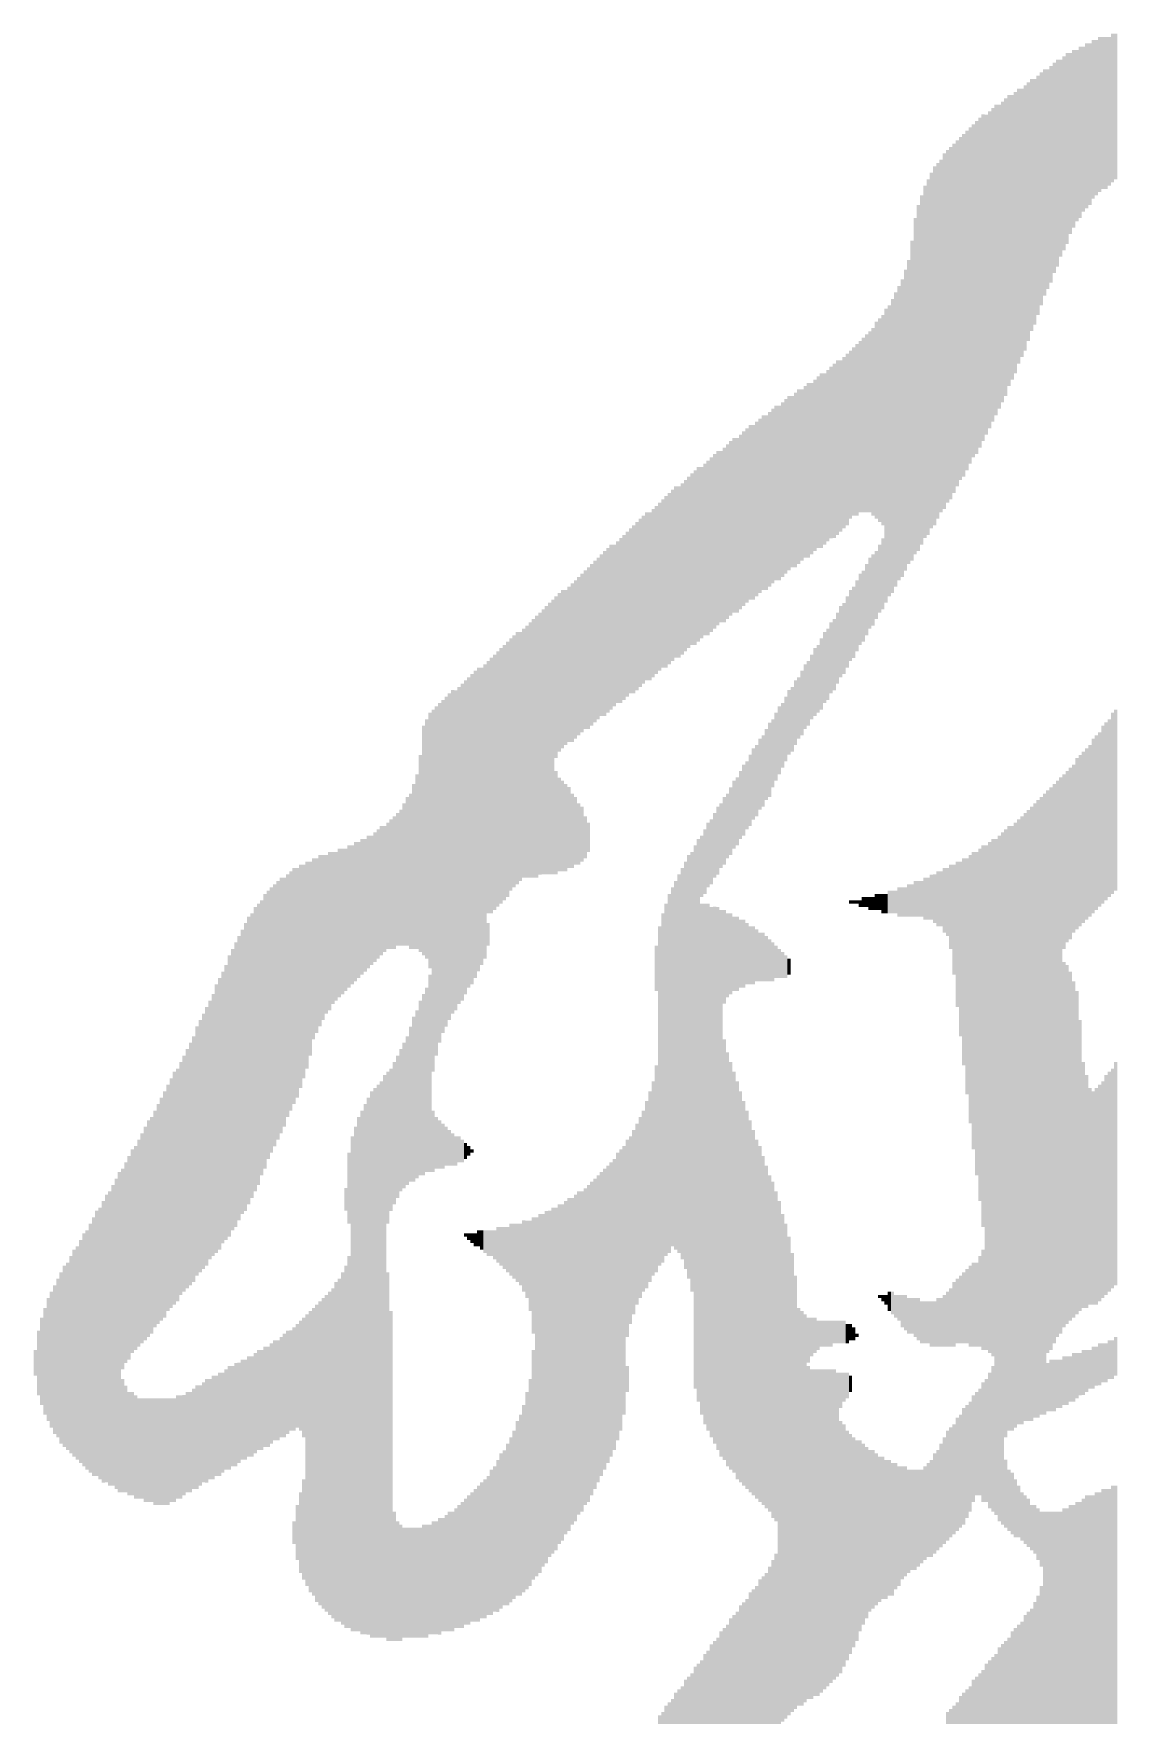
# Model space of a CAD drawing. Extents: x -15 to 99, y 4 to 73.
# Drawn here: x 73.607 to 75.308, y 11.189 to 13.83 of the extents above; entities that cross this region are included whole.
import ezdxf

# ---------------------------------------------------------------- set-up
doc = ezdxf.new("R2010")
doc.units = 0
doc.layers.add('112', color=253, linetype='CONTINUOUS')

# ---------------------------------------------------------------- blocks, each defined once
blk = doc.blocks.new('RECT')
blk.add_solid([(-0.5, -0.5), (0.5, -0.5), (-0.5, 0.5), (0.5, 0.5)])

msp = doc.modelspace()

# ---------------------------------------------------------------- block references
at = {"layer": '112', "yscale": 0.0051, "rotation": 90}
for p, xscale in [((75.2704, 13.6957), 0.2489), ((75.2754, 13.6982), 0.2438), ((75.2805, 13.7033), 0.2438), ((75.2856, 13.7058), 0.2388), ((75.2907, 13.7058), 0.2388), ((75.2958, 13.7084), 0.2337), ((75.3008, 13.7135), 0.2337), ((75.3059, 13.716), 0.2286), ((75.2246, 13.6423), 0.3048), ((75.2297, 13.65), 0.2997), ((75.2348, 13.6576), 0.2845), ((75.2399, 13.6652), 0.2794), ((75.245, 13.6703), 0.2692), ((75.25, 13.6754), 0.2692), ((75.2551, 13.6804), 0.2591), ((75.2602, 13.6855), 0.2591), ((75.2653, 13.6881), 0.254), ((75.184, 13.5763), 0.3759), ((75.1891, 13.5865), 0.3658), ((75.1942, 13.5966), 0.3556), ((75.1992, 13.6017), 0.3454), ((75.2043, 13.6093), 0.3404), ((75.2094, 13.6195), 0.3302), ((75.2145, 13.6271), 0.3251), ((75.2196, 13.6347), 0.3099), ((75.1484, 13.5179), 0.442), ((75.1535, 13.528), 0.4318), ((75.1586, 13.5331), 0.4216), ((75.1637, 13.5407), 0.4166), ((75.1688, 13.5509), 0.4064), ((75.1738, 13.5611), 0.3962), ((75.1789, 13.5661), 0.3861), ((75.1129, 13.4671), 0.4928), ((75.118, 13.4747), 0.4877), ((75.123, 13.4798), 0.4775), ((75.1281, 13.4874), 0.4724), ((75.1332, 13.495), 0.4674), ((75.1383, 13.5052), 0.4572), ((75.1434, 13.5103), 0.447), ((75.0824, 13.4264), 0.5232), ((75.0875, 13.4315), 0.5232), ((75.0926, 13.4391), 0.5182), ((75.0976, 13.4468), 0.5131), ((75.1027, 13.4518), 0.5029), ((75.1078, 13.4595), 0.4978), ((75.0519, 13.3833), 0.5486), ((75.057, 13.3909), 0.5436), ((75.0621, 13.3985), 0.5385), ((75.0672, 13.4036), 0.5385), ((75.0722, 13.4112), 0.5334), ((75.0773, 13.4188), 0.5283), ((75.0316, 13.3553), 0.5537), ((75.0367, 13.3629), 0.5588), ((75.0418, 13.3706), 0.5537), ((75.0468, 13.3756), 0.5537), ((75.0164, 13.3325), 0.5588), ((75.0214, 13.3401), 0.5639), ((75.0265, 13.3477), 0.5588), ((75.0062, 13.3147), 0.5537), ((75.0113, 13.3223), 0.5588), ((74.996, 13.2893), 0.5436), ((75.0011, 13.302), 0.5486), ((74.991, 13.2766), 0.5283), ((74.9859, 13.2537), 0.5029), ((74.9808, 13.2359), 0.4775), ((74.9757, 13.2232), 0.4724), ((74.9605, 13.1928), 0.4623), ((74.9656, 13.2029), 0.4623), ((74.9706, 13.2105), 0.4674), ((74.9452, 13.1674), 0.4623), ((74.9503, 13.175), 0.4572), ((74.9554, 13.1826), 0.4623), ((74.9249, 13.2207), 0.2946), ((74.93, 13.2232), 0.3099), ((74.9351, 13.2232), 0.32), ((74.9402, 13.2232), 0.3302), ((74.8995, 13.208), 0.2692), ((74.9046, 13.2131), 0.2692), ((74.9097, 13.2156), 0.2743), ((74.9148, 13.2182), 0.2794), ((74.9198, 13.2207), 0.2845), ((74.869, 13.1801), 0.2743), ((74.8741, 13.1826), 0.2692), ((74.8792, 13.1877), 0.2692), ((74.8843, 13.1928), 0.2692), ((74.8894, 13.2004), 0.2642), ((74.8944, 13.2055), 0.2642), ((74.8386, 13.1572), 0.2692), ((74.8436, 13.1597), 0.2743), ((74.8487, 13.1623), 0.2692), ((74.8538, 13.1674), 0.2692), ((74.8589, 13.1724), 0.2692), ((74.864, 13.175), 0.2743), ((74.7928, 13.1242), 0.2743), ((74.803, 13.1293), 0.2743), ((74.8081, 13.1343), 0.2743), ((74.8132, 13.1369), 0.2692), ((74.8182, 13.142), 0.2692), ((74.8233, 13.1445), 0.2743), ((74.8284, 13.147), 0.2692), ((74.8335, 13.1521), 0.2692), ((74.7624, 13.0988), 0.2743), ((74.7674, 13.1039), 0.2743), ((74.7725, 13.1089), 0.2743), ((74.7776, 13.1089), 0.2743), ((74.7827, 13.114), 0.2743), ((74.7878, 13.1191), 0.2743), ((74.7979, 13.1267), 0.2692), ((74.7268, 13.0734), 0.2743), ((74.7319, 13.0785), 0.2743), ((74.737, 13.0785), 0.2743), ((74.742, 13.0835), 0.2743), ((74.7471, 13.0886), 0.2743), ((74.7522, 13.0937), 0.2743), ((74.7573, 13.0937), 0.2743), ((74.6963, 13.048), 0.2743), ((74.7014, 13.0531), 0.2743), ((74.7065, 13.0581), 0.2743), ((74.7116, 13.0581), 0.2743), ((74.7166, 13.0632), 0.2743), ((74.7217, 13.0683), 0.2743), ((74.6658, 13.0226), 0.2743), ((74.6709, 13.0277), 0.2743), ((74.676, 13.0327), 0.2743), ((74.6811, 13.0378), 0.2743), ((74.6862, 13.0404), 0.2692), ((74.6912, 13.0429), 0.2743), ((74.6354, 12.9997), 0.2692), ((74.6404, 13.0048), 0.2692), ((74.6455, 13.0073), 0.2743), ((74.6506, 13.0124), 0.2743), ((74.6557, 13.015), 0.2692), ((74.6608, 13.02), 0.2692), ((74.5998, 12.9692), 0.2692), ((74.6049, 12.9743), 0.2692), ((74.61, 12.9794), 0.2692), ((74.615, 12.9845), 0.2692), ((74.6201, 12.9845), 0.2692), ((74.6252, 12.9896), 0.2692), ((74.6303, 12.9946), 0.2692), ((74.5693, 12.9464), 0.2642), ((74.5744, 12.9464), 0.2642), ((74.5795, 12.9515), 0.2642), ((74.5846, 12.9565), 0.2642), ((74.5896, 12.9616), 0.2642), ((74.5947, 12.9667), 0.2642), ((74.5439, 12.9235), 0.2591), ((74.549, 12.9261), 0.2642), ((74.5541, 12.9311), 0.2642), ((74.5592, 12.9362), 0.2642), ((74.5642, 12.9413), 0.2642), ((74.5134, 12.8981), 0.2591), ((74.5185, 12.9007), 0.254), ((74.5236, 12.9057), 0.254), ((74.5287, 12.9083), 0.2591), ((74.5338, 12.9134), 0.2591), ((74.5388, 12.9184), 0.2591), ((74.9351, 12.9743), 0.1067), ((74.9402, 12.9819), 0.1118), ((74.483, 12.8702), 0.254), ((74.488, 12.8753), 0.254), ((74.4931, 12.8803), 0.254), ((74.4982, 12.8854), 0.254), ((74.5033, 12.888), 0.2591), ((74.5084, 12.893), 0.2591), ((74.9148, 12.9413), 0.1118), ((74.9198, 12.9515), 0.1118), ((74.9249, 12.9565), 0.1118), ((74.93, 12.9642), 0.1067), ((74.4576, 12.8473), 0.2489), ((74.4626, 12.8524), 0.2489), ((74.4677, 12.8575), 0.2489), ((74.4728, 12.8626), 0.2489), ((74.4779, 12.8651), 0.254), ((74.8995, 12.9159), 0.1118), ((74.9046, 12.9261), 0.1118), ((74.9097, 12.9311), 0.1118), ((74.4271, 12.8194), 0.254), ((74.4322, 12.827), 0.2489), ((74.4372, 12.8321), 0.2489), ((74.4423, 12.8346), 0.2438), ((74.4474, 12.8397), 0.2438), ((74.4525, 12.8422), 0.2489), ((74.8843, 12.8905), 0.1118), ((74.8894, 12.9007), 0.1118), ((74.8944, 12.9057), 0.1118), ((74.4017, 12.7152), 0.4115), ((74.4068, 12.7178), 0.4166), ((74.4118, 12.7203), 0.4216), ((74.4169, 12.7229), 0.4267), ((74.422, 12.7254), 0.4318), ((74.869, 12.8651), 0.1118), ((74.8741, 12.8753), 0.1118), ((74.8792, 12.8803), 0.1118), ((74.3763, 12.7), 0.3912), ((74.3814, 12.7025), 0.3962), ((74.3864, 12.7051), 0.4013), ((74.3915, 12.7076), 0.4064), ((74.3966, 12.7102), 0.4115), ((74.8538, 12.8397), 0.1118), ((74.8589, 12.8499), 0.1118), ((74.864, 12.8549), 0.1118), ((74.3458, 12.6695), 0.4013), ((74.3509, 12.6746), 0.4013), ((74.356, 12.6822), 0.3962), ((74.361, 12.6873), 0.3962), ((74.3661, 12.6924), 0.3962), ((74.3712, 12.6949), 0.3912), ((74.8335, 12.8118), 0.1067), ((74.8386, 12.8168), 0.1067), ((74.8436, 12.8245), 0.1118), ((74.8487, 12.8346), 0.1118), ((74.3153, 12.6086), 0.4623), ((74.3204, 12.6467), 0.3962), ((74.3255, 12.6492), 0.4013), ((74.3306, 12.6543), 0.4013), ((74.3356, 12.6594), 0.4013), ((74.3407, 12.6644), 0.4013), ((74.8182, 12.7889), 0.1016), ((74.8233, 12.794), 0.1016), ((74.8284, 12.8041), 0.1016), ((74.2848, 12.5679), 0.4928), ((74.2899, 12.5755), 0.4877), ((74.295, 12.5806), 0.4877), ((74.3001, 12.5882), 0.4826), ((74.3052, 12.5959), 0.4775), ((74.3102, 12.6009), 0.4674), ((74.803, 12.7635), 0.1016), ((74.8081, 12.7711), 0.0965), ((74.8132, 12.7787), 0.1016), ((74.2544, 12.5298), 0.5182), ((74.2594, 12.5374), 0.5131), ((74.2645, 12.5451), 0.508), ((74.2696, 12.5476), 0.5029), ((74.2747, 12.5552), 0.4978), ((74.2798, 12.5603), 0.4978), ((74.7878, 12.7381), 0.1016), ((74.7928, 12.7483), 0.1016), ((74.7979, 12.7533), 0.1016), ((74.229, 12.5628), 0.4013), ((74.234, 12.4841), 0.569), ((74.2391, 12.4993), 0.5486), ((74.2442, 12.512), 0.5334), ((74.2493, 12.5222), 0.5232), ((74.7725, 12.7102), 0.1067), ((74.7776, 12.7203), 0.1067), ((74.7827, 12.7279), 0.1016), ((75.3008, 12.6213), 0.2845), ((75.3059, 12.6263), 0.2845), ((74.2188, 12.5628), 0.3607), ((74.2239, 12.5654), 0.3759), ((74.7573, 12.6822), 0.1118), ((74.7624, 12.6898), 0.1168), ((74.7674, 12.7), 0.1067), ((75.2805, 12.5959), 0.2743), ((75.2856, 12.6035), 0.2794), ((75.2907, 12.6086), 0.2794), ((75.2958, 12.6136), 0.2794), ((74.737, 12.6517), 0.1118), ((74.742, 12.6568), 0.1118), ((74.7471, 12.667), 0.1118), ((74.7522, 12.6721), 0.1118), ((75.2602, 12.573), 0.2692), ((75.2653, 12.5781), 0.2692), ((75.2704, 12.5857), 0.2743), ((75.2754, 12.5908), 0.2743), ((74.2137, 12.5425), 0.3099), ((74.7217, 12.6263), 0.1118), ((74.7268, 12.634), 0.1067), ((74.7319, 12.6416), 0.1118), ((75.2399, 12.5501), 0.2642), ((75.245, 12.5578), 0.2692), ((75.25, 12.5628), 0.2692), ((75.2551, 12.5679), 0.2692), ((74.2086, 12.5298), 0.2743), ((74.4271, 12.5908), 0.1626), ((74.4322, 12.5882), 0.1473), ((74.4372, 12.5857), 0.1422), ((74.7065, 12.6035), 0.1067), ((74.7116, 12.6086), 0.1067), ((74.7166, 12.6187), 0.1067), ((75.2145, 12.2199), 0.8738), ((75.2196, 12.225), 0.8738), ((75.2246, 12.5298), 0.2743), ((75.2297, 12.5374), 0.2692), ((75.2348, 12.5425), 0.2692), ((74.1934, 12.5146), 0.2337), ((74.1985, 12.5146), 0.2438), ((74.2036, 12.5222), 0.2591), ((74.4423, 12.5832), 0.1372), ((74.4474, 12.5832), 0.127), ((74.4525, 12.5781), 0.1168), ((74.4576, 12.5781), 0.1067), ((74.6912, 12.5781), 0.1067), ((74.6963, 12.5857), 0.1016), ((74.7014, 12.5933), 0.1067), ((75.1891, 12.1463), 0.9703), ((75.1942, 12.1488), 0.9754), ((75.1992, 12.1996), 0.8839), ((75.2043, 12.2047), 0.8839), ((75.2094, 12.2123), 0.8788), ((74.1731, 12.4968), 0.2083), ((74.1782, 12.5019), 0.2083), ((74.1832, 12.5044), 0.2134), ((74.1883, 12.5095), 0.2235), ((74.4626, 12.573), 0.0965), ((74.4677, 12.573), 0.0864), ((74.676, 12.5552), 0.1016), ((74.6811, 12.5628), 0.1067), ((74.6862, 12.5705), 0.1016), ((75.1637, 12.1285), 0.955), ((75.1688, 12.131), 0.9601), ((75.1738, 12.1336), 0.9652), ((75.1789, 12.1387), 0.9652), ((75.184, 12.1412), 0.9703), ((74.1426, 12.4739), 0.2032), ((74.1477, 12.479), 0.2032), ((74.1528, 12.4841), 0.2032), ((74.1578, 12.4866), 0.1981), ((74.1629, 12.4917), 0.1981), ((74.168, 12.4943), 0.2032), ((74.4728, 12.5679), 0.066), ((74.4779, 12.5679), 0.0457), ((74.6608, 12.5298), 0.1016), ((74.6658, 12.54), 0.1016), ((74.6709, 12.5451), 0.1016), ((75.1281, 12.032), 1.0871), ((75.1332, 12.1031), 0.955), ((75.1383, 12.1107), 0.95), ((75.1434, 12.1107), 0.95), ((75.1484, 12.1158), 0.95), ((75.1535, 12.1209), 0.95), ((75.1586, 12.1234), 0.955), ((74.0867, 12.4333), 0.2337), ((74.0918, 12.4358), 0.2286), ((74.0969, 12.4384), 0.2235), ((74.102, 12.4435), 0.2235), ((74.107, 12.446), 0.2184), ((74.1121, 12.4511), 0.2184), ((74.1172, 12.4536), 0.2134), ((74.1223, 12.4587), 0.2134), ((74.1274, 12.4612), 0.2083), ((74.1324, 12.4663), 0.2083), ((74.1375, 12.4689), 0.2032), ((74.6455, 12.1285), 0.8534), ((74.6506, 12.1234), 0.8839), ((74.6557, 12.5222), 0.0965), ((75.0926, 12.2733), 0.5537), ((75.0976, 12.2555), 0.5994), ((75.1027, 12.159), 0.7925), ((75.1078, 12.159), 0.8026), ((75.1129, 12.159), 0.8128), ((75.118, 12.0345), 1.0617), ((75.123, 12.032), 1.077), ((74.0258, 12.3495), 0.3505), ((74.0308, 12.3571), 0.3353), ((74.0359, 12.3673), 0.3251), ((74.041, 12.3774), 0.3048), ((74.0461, 12.3927), 0.2845), ((74.0512, 12.3977), 0.2743), ((74.0562, 12.4054), 0.2692), ((74.0613, 12.4104), 0.2591), ((74.0664, 12.4155), 0.2489), ((74.0715, 12.4206), 0.2489), ((74.0766, 12.4257), 0.2388), ((74.0816, 12.4282), 0.2337), ((74.6303, 12.2098), 0.6401), ((74.6354, 12.2072), 0.6655), ((74.6404, 12.1996), 0.6909), ((75.0468, 12.4587), 0.1321), ((75.0519, 12.4384), 0.1727), ((75.057, 12.4155), 0.2286), ((75.0621, 12.3927), 0.2743), ((75.0672, 12.3723), 0.3251), ((75.0722, 12.3495), 0.3708), ((75.0773, 12.3292), 0.4216), ((75.0824, 12.3114), 0.4674), ((75.0875, 12.2911), 0.508), ((73.9902, 12.2961), 0.4064), ((73.9953, 12.3038), 0.4013), ((74.0004, 12.3088), 0.3912), ((74.0054, 12.319), 0.381), ((74.0105, 12.3266), 0.3759), ((74.0156, 12.3342), 0.3708), ((74.0207, 12.3393), 0.3607), ((74.615, 12.2098), 0.5791), ((74.6201, 12.2123), 0.5944), ((74.6252, 12.2123), 0.6147), ((74.991, 12.4714), 0.0559), ((74.996, 12.4714), 0.0559), ((75.0011, 12.4714), 0.0559), ((75.0062, 12.4714), 0.066), ((75.0113, 12.4714), 0.066), ((75.0164, 12.4739), 0.0711), ((75.0214, 12.4714), 0.0762), ((75.0265, 12.4714), 0.0864), ((75.0316, 12.4714), 0.0864), ((75.0367, 12.4689), 0.1016), ((75.0418, 12.4663), 0.1067), ((73.9648, 12.253), 0.4318), ((73.9699, 12.2631), 0.4318), ((73.975, 12.2733), 0.4216), ((73.98, 12.2809), 0.4166), ((73.9851, 12.2885), 0.4115), ((74.6049, 12.1971), 0.5639), ((74.61, 12.2072), 0.5639), ((74.8894, 12.4663), 0.0051), ((74.8944, 12.4663), 0.0051), ((74.8995, 12.4663), 0.0051), ((74.9046, 12.4638), 0.0102), ((74.9097, 12.4663), 0.0152), ((74.9148, 12.4663), 0.0152), ((74.9198, 12.4638), 0.0203), ((74.9249, 12.4638), 0.0203), ((74.93, 12.4663), 0.0254), ((74.9351, 12.4663), 0.0254), ((74.9402, 12.4638), 0.0305), ((74.9452, 12.4638), 0.0305), ((74.9503, 12.4663), 0.0356), ((74.9554, 12.4663), 0.0356), ((74.9605, 12.4663), 0.0356), ((74.9656, 12.4663), 0.0457), ((74.9706, 12.4663), 0.0457), ((74.9757, 12.4663), 0.0457), ((74.9808, 12.4689), 0.0508), ((74.9859, 12.4689), 0.0508), ((73.9445, 12.2174), 0.4521), ((73.9496, 12.225), 0.447), ((73.9546, 12.2352), 0.447), ((73.9597, 12.2428), 0.442), ((74.5947, 12.1742), 0.5486), ((74.5998, 12.1869), 0.5537), ((74.6557, 12.0625), 0.8026), ((74.6608, 12.0548), 0.8179), ((74.6658, 12.0498), 0.828), ((74.6709, 12.0421), 0.8331), ((74.676, 12.0371), 0.8433), ((74.6811, 12.032), 0.8534), ((74.6862, 12.0244), 0.8585), ((74.6912, 12.38), 0.1473), ((74.6963, 12.3825), 0.1321), ((74.7014, 12.385), 0.127), ((74.7065, 12.385), 0.1168), ((74.7116, 12.385), 0.1168), ((73.9343, 12.1996), 0.447), ((73.9394, 12.2072), 0.4521), ((74.3204, 12.4155), 0.0356), ((74.5896, 12.1615), 0.5334), ((74.7166, 12.385), 0.1067), ((74.7217, 12.385), 0.1067), ((74.7268, 12.385), 0.0965), ((74.7319, 12.3825), 0.0914), ((74.737, 12.3825), 0.0914), ((74.742, 12.3825), 0.0813), ((74.7471, 12.38), 0.0762), ((74.7522, 12.38), 0.0762), ((73.9191, 12.1717), 0.442), ((73.9242, 12.1793), 0.447), ((73.9292, 12.1895), 0.447), ((74.5846, 12.3622), 0.0711), ((74.7573, 12.3774), 0.0711), ((74.7624, 12.3749), 0.066), ((74.7674, 12.3723), 0.061), ((74.7725, 12.3723), 0.0508), ((74.7776, 12.3698), 0.0457), ((73.9089, 12.1514), 0.4318), ((73.914, 12.1615), 0.442), ((74.7827, 12.3673), 0.0406), ((74.7878, 12.3647), 0.0356), ((74.7928, 12.3647), 0.0254), ((75.2246, 12.0853), 0.574), ((75.2297, 12.0853), 0.5639), ((73.8937, 12.126), 0.4216), ((73.8988, 12.1336), 0.4267), ((73.9038, 12.1437), 0.4267), ((74.229, 12.1971), 0.3099), ((75.2348, 12.0828), 0.5486), ((75.2399, 12.0777), 0.5283), ((73.8835, 12.1082), 0.4064), ((73.8886, 12.1158), 0.4115), ((74.2137, 12.1742), 0.2743), ((74.2188, 12.1793), 0.2845), ((74.2239, 12.1869), 0.2896), ((75.245, 12.0726), 0.508), ((73.8734, 12.0904), 0.4013), ((73.8784, 12.098), 0.4064), ((74.2036, 12.1564), 0.2591), ((74.2086, 12.1641), 0.2642), ((73.8632, 12.0752), 0.3912), ((73.8683, 12.0828), 0.3962), ((74.1985, 12.1488), 0.2438), ((75.25, 12.0523), 0.4572), ((73.848, 12.0472), 0.3759), ((73.853, 12.0548), 0.381), ((73.8581, 12.0625), 0.3861), ((74.1832, 12.1234), 0.2235), ((74.1883, 12.131), 0.2286), ((74.1934, 12.1387), 0.2337), ((74.6912, 11.9202), 0.6604), ((73.8327, 12.0218), 0.3658), ((73.8378, 12.032), 0.3658), ((73.8429, 12.0396), 0.3708), ((74.1731, 12.1031), 0.2235), ((74.1782, 12.1133), 0.2235), ((74.5846, 12.0472), 0.3251), ((74.6963, 11.905), 0.6502), ((74.7014, 11.8948), 0.6401), ((75.2551, 12.0218), 0.3861), ((75.3008, 12.032), 0.3454), ((75.3059, 12.0396), 0.3505), ((73.8175, 12.0015), 0.3556), ((73.8226, 12.0091), 0.3607), ((73.8276, 12.0167), 0.3658), ((74.1477, 11.745), 0.8687), ((74.1528, 11.7475), 0.8738), ((74.1578, 11.7526), 0.8839), ((74.1629, 12.0802), 0.2388), ((74.168, 12.0929), 0.2235), ((74.5795, 12.032), 0.3048), ((74.7065, 11.8847), 0.6299), ((74.7116, 11.872), 0.6248), ((75.2602, 12.0117), 0.3658), ((75.2805, 12.0091), 0.3404), ((75.2856, 12.0142), 0.3404), ((75.2907, 12.0218), 0.3454), ((75.2958, 12.0269), 0.3454), ((73.8073, 11.9837), 0.3505), ((73.8124, 11.9913), 0.3556), ((74.1324, 11.7373), 0.8433), ((74.1375, 11.7399), 0.8585), ((74.1426, 11.7424), 0.8636), ((74.5693, 12.0066), 0.2946), ((74.5744, 12.0193), 0.2997), ((74.7166, 11.8618), 0.6147), ((74.7217, 11.8516), 0.6045), ((75.2653, 12.004), 0.3404), ((75.2704, 12.0015), 0.3353), ((75.2754, 12.004), 0.3404), ((73.7921, 11.9583), 0.3404), ((73.7972, 11.9685), 0.3404), ((73.8022, 11.9761), 0.3454), ((74.1172, 11.7246), 0.8077), ((74.1223, 11.7272), 0.823), ((74.1274, 11.7323), 0.8331), ((74.234, 12.0904), 0.0965), ((74.2391, 12.0879), 0.0813), ((74.5592, 11.9863), 0.2845), ((74.5642, 11.9964), 0.2845), ((74.7268, 11.8415), 0.5944), ((73.7768, 11.938), 0.3302), ((73.7819, 11.9456), 0.3353), ((73.787, 11.9532), 0.3404), ((74.1121, 11.717), 0.7925), ((74.2442, 12.0853), 0.0762), ((74.2493, 12.0828), 0.0711), ((74.2544, 12.0828), 0.061), ((74.2594, 12.0802), 0.0559), ((74.2645, 12.0777), 0.0508), ((74.549, 11.9634), 0.2896), ((74.5541, 11.9761), 0.2845), ((74.7319, 11.8313), 0.5842), ((74.737, 11.8212), 0.574), ((73.7616, 11.9177), 0.32), ((73.7667, 11.9228), 0.32), ((73.7718, 11.9304), 0.3251), ((74.102, 12.0167), 0.1118), ((74.107, 11.7094), 0.7772), ((74.2696, 12.0752), 0.0457), ((74.2747, 12.0777), 0.0406), ((74.2798, 12.0752), 0.0356), ((74.2848, 12.0752), 0.0254), ((74.2899, 12.0752), 0.0152), ((74.295, 12.0752), 0.0051), ((74.5236, 11.8466), 0.4521), ((74.5287, 11.8567), 0.442), ((74.5338, 11.872), 0.4216), ((74.5388, 11.938), 0.3099), ((74.5439, 11.9507), 0.2946), ((74.742, 11.811), 0.5639), ((74.7471, 11.8034), 0.5588), ((73.7464, 11.8897), 0.315), ((73.7514, 11.8999), 0.315), ((73.7565, 11.9075), 0.32), ((74.5033, 11.811), 0.4724), ((74.5084, 11.8186), 0.4674), ((74.5134, 11.8262), 0.4623), ((74.5185, 11.8339), 0.4572), ((74.7522, 11.7932), 0.5486), ((74.7573, 11.7831), 0.5385), ((73.7311, 11.7856), 0.4724), ((73.7362, 11.7881), 0.4877), ((73.7413, 11.7907), 0.5029), ((74.4779, 11.7729), 0.4978), ((74.483, 11.7805), 0.4928), ((74.488, 11.7881), 0.4877), ((74.4931, 11.7958), 0.4826), ((74.4982, 11.8034), 0.4775), ((74.7624, 11.7729), 0.5283), ((74.7674, 11.7627), 0.5283), ((73.7159, 11.7754), 0.442), ((73.721, 11.7805), 0.4521), ((73.726, 11.7805), 0.4623), ((74.0969, 11.999), 0.0356), ((74.4423, 11.7348), 0.5232), ((74.4474, 11.7399), 0.5232), ((74.4525, 11.745), 0.5131), ((74.4576, 11.75), 0.5131), ((74.4626, 11.7577), 0.508), ((74.4677, 11.7602), 0.5029), ((74.4728, 11.7678), 0.4978), ((74.7725, 11.7526), 0.5182), ((74.7776, 11.5824), 0.828), ((73.7006, 11.7678), 0.4064), ((73.7057, 11.7729), 0.4166), ((73.7108, 11.7729), 0.4267), ((74.3915, 11.8796), 0.1829), ((74.3966, 11.6891), 0.5639), ((74.4017, 11.6942), 0.5639), ((74.4068, 11.6992), 0.5537), ((74.4118, 11.7043), 0.5537), ((74.4169, 11.7094), 0.5436), ((74.422, 11.7145), 0.5436), ((74.4271, 11.717), 0.5385), ((74.4322, 11.7246), 0.5334), ((74.4372, 11.7272), 0.5283), ((74.7827, 11.5773), 0.7976), ((73.6854, 11.7627), 0.3658), ((73.6905, 11.7627), 0.3759), ((73.6956, 11.7653), 0.3912), ((74.2848, 11.9431), 0.0051), ((74.2899, 11.9405), 0.0102), ((74.295, 11.938), 0.0152), ((74.3001, 11.9355), 0.0203), ((74.3052, 11.938), 0.0254), ((74.3102, 11.9355), 0.0305), ((74.3153, 11.9329), 0.0356), ((74.3204, 11.9304), 0.0406), ((74.3255, 11.9304), 0.0406), ((74.3306, 11.9278), 0.0457), ((74.3356, 11.9278), 0.0559), ((74.3407, 11.9253), 0.061), ((74.3458, 11.9228), 0.066), ((74.3509, 11.9202), 0.0711), ((74.356, 11.9202), 0.0813), ((74.361, 11.9177), 0.0864), ((74.3661, 11.9151), 0.0914), ((74.3712, 11.9126), 0.0965), ((74.3763, 11.9101), 0.1118), ((74.3814, 11.905), 0.1219), ((74.3864, 11.8948), 0.1422), ((74.7878, 11.5722), 0.7772), ((74.7928, 11.5646), 0.7518), ((73.6702, 11.7577), 0.3251), ((73.6752, 11.7577), 0.3353), ((73.6803, 11.7602), 0.3505), ((74.7979, 11.5545), 0.7214), ((75.0976, 11.8415), 0.1575), ((73.6549, 11.7526), 0.2845), ((73.66, 11.7526), 0.2946), ((73.6651, 11.7551), 0.3099), ((74.0969, 11.6103), 0.569), ((74.102, 11.618), 0.5842), ((75.0722, 11.8313), 0.1168), ((75.0773, 11.8313), 0.127), ((75.0824, 11.8339), 0.1321), ((75.0875, 11.8339), 0.1321), ((75.0926, 11.8389), 0.1422), ((73.6397, 11.7475), 0.2337), ((73.6448, 11.75), 0.2489), ((73.6498, 11.75), 0.2692), ((74.0816, 11.6027), 0.5334), ((74.0867, 11.6053), 0.5385), ((74.0918, 11.6078), 0.5537), ((74.1629, 11.5951), 0.5791), ((74.803, 11.5392), 0.6807), ((75.0519, 11.8186), 0.1016), ((75.057, 11.8237), 0.1016), ((75.0621, 11.8262), 0.1067), ((75.0672, 11.8288), 0.1118), ((73.6295, 11.7475), 0.193), ((73.6346, 11.7475), 0.2134), ((74.0562, 11.6002), 0.4775), ((74.0613, 11.6002), 0.4877), ((74.0664, 11.6002), 0.4978), ((74.0715, 11.6002), 0.508), ((74.0766, 11.6002), 0.5182), ((74.9351, 11.8466), 0.0051), ((74.9402, 11.844), 0.0102), ((74.9452, 11.8415), 0.0152), ((74.9503, 11.8389), 0.0305), ((74.9554, 11.8364), 0.0356), ((74.9605, 11.8313), 0.0356), ((74.9656, 11.8288), 0.0406), ((74.9706, 11.8237), 0.0508), ((74.9757, 11.8212), 0.0559), ((74.9808, 11.8161), 0.0559), ((74.9859, 11.8161), 0.0559), ((74.991, 11.8135), 0.061), ((74.996, 11.811), 0.066), ((75.0011, 11.8059), 0.066), ((75.0062, 11.8059), 0.066), ((75.0113, 11.8059), 0.066), ((75.0164, 11.8034), 0.0711), ((75.0214, 11.8034), 0.0711), ((75.0265, 11.8059), 0.0762), ((75.0316, 11.8059), 0.0762), ((75.0367, 11.8085), 0.0813), ((75.0418, 11.811), 0.0864), ((75.0468, 11.8135), 0.0914), ((73.6194, 11.745), 0.1372), ((73.6244, 11.745), 0.1676), ((74.0258, 11.7221), 0.1727), ((74.0308, 11.7196), 0.188), ((74.0359, 11.6053), 0.4267), ((74.041, 11.6027), 0.442), ((74.0461, 11.6027), 0.4521), ((74.0512, 11.6002), 0.4674), ((74.168, 11.5646), 0.5182), ((74.8081, 11.5164), 0.6248), ((74.8132, 11.5138), 0.6198), ((74.8182, 11.5138), 0.6096), ((74.8233, 11.778), 0.0711), ((74.8284, 11.7831), 0.061), ((74.8335, 11.7856), 0.0559), ((74.8386, 11.7856), 0.0457), ((74.8436, 11.7881), 0.0406), ((74.8487, 11.7881), 0.0406), ((74.8538, 11.7881), 0.0406), ((74.8589, 11.7881), 0.0406), ((74.864, 11.7907), 0.0356), ((74.869, 11.7907), 0.0356), ((74.8741, 11.7907), 0.0356), ((74.8792, 11.7907), 0.0356), ((73.6143, 11.7424), 0.1016), ((73.9953, 11.7043), 0.1575), ((74.0004, 11.7069), 0.1626), ((74.0054, 11.7119), 0.1626), ((74.0105, 11.7145), 0.1575), ((74.0156, 11.717), 0.1626), ((74.0207, 11.7221), 0.1626), ((74.8843, 11.7881), 0.0305), ((74.8894, 11.7907), 0.0254), ((74.8944, 11.7881), 0.0203), ((74.8995, 11.7856), 0.0051), ((75.3059, 11.7526), 0.061), ((73.6092, 11.7424), 0.0406), ((73.9546, 11.6789), 0.1575), ((73.9597, 11.684), 0.1575), ((73.9648, 11.684), 0.1575), ((73.9699, 11.6891), 0.1575), ((73.975, 11.6891), 0.1575), ((73.98, 11.6942), 0.1575), ((73.9851, 11.6992), 0.1575), ((73.9902, 11.6992), 0.1575), ((74.3915, 11.5824), 0.3607), ((75.2399, 11.7196), 0.0762), ((75.245, 11.7221), 0.0711), ((75.25, 11.7246), 0.066), ((75.2551, 11.7272), 0.0711), ((75.2602, 11.7297), 0.066), ((75.2653, 11.7323), 0.061), ((75.2704, 11.7348), 0.066), ((75.2754, 11.7373), 0.061), ((75.2805, 11.7399), 0.066), ((75.2856, 11.7424), 0.061), ((75.2907, 11.7424), 0.061), ((75.2958, 11.7475), 0.061), ((75.3008, 11.7475), 0.061), ((73.9089, 11.6535), 0.1575), ((73.914, 11.6561), 0.1626), ((73.9191, 11.6586), 0.1575), ((73.9242, 11.6611), 0.1626), ((73.9292, 11.6637), 0.1575), ((73.9343, 11.6688), 0.1575), ((73.9394, 11.6688), 0.1575), ((73.9445, 11.6738), 0.1575), ((73.9496, 11.6738), 0.1575), ((74.5388, 11.717), 0.0406), ((74.8233, 11.4757), 0.5232), ((74.8284, 11.4732), 0.5182), ((74.8335, 11.4757), 0.5131), ((74.8386, 11.4757), 0.5131), ((74.8436, 11.4783), 0.508), ((74.8487, 11.4808), 0.5029), ((74.8538, 11.4833), 0.4978), ((74.8589, 11.4859), 0.4928), ((74.864, 11.4884), 0.4877), ((75.1129, 11.623), 0.2286), ((75.1992, 11.7043), 0.0762), ((75.2043, 11.7069), 0.0813), ((75.2094, 11.7069), 0.0813), ((75.2145, 11.7094), 0.0762), ((75.2196, 11.7094), 0.0762), ((75.2246, 11.7145), 0.0762), ((75.2297, 11.7145), 0.0762), ((75.2348, 11.717), 0.0711), ((73.7464, 11.6281), 0.1778), ((73.7514, 11.623), 0.1676), ((73.8632, 11.6256), 0.1626), ((73.8683, 11.6281), 0.1575), ((73.8734, 11.6332), 0.1575), ((73.8784, 11.6357), 0.1626), ((73.8835, 11.6383), 0.1575), ((73.8886, 11.6408), 0.1626), ((73.8937, 11.6434), 0.1575), ((73.8988, 11.6459), 0.1626), ((73.9038, 11.6484), 0.1575), ((74.3864, 11.5545), 0.3251), ((74.869, 11.4884), 0.4775), ((74.8741, 11.6992), 0.0559), ((74.8792, 11.7043), 0.0457), ((74.8843, 11.7069), 0.0406), ((74.8894, 11.7094), 0.0254), ((75.0976, 11.618), 0.188), ((75.1027, 11.6205), 0.193), ((75.1078, 11.6205), 0.2134), ((73.7565, 11.6154), 0.1626), ((73.7616, 11.6154), 0.1626), ((73.7667, 11.6103), 0.1626), ((73.7718, 11.6078), 0.1575), ((73.7768, 11.6078), 0.1575), ((73.7819, 11.6053), 0.1626), ((73.787, 11.6053), 0.1626), ((73.7921, 11.6053), 0.1626), ((73.7972, 11.6027), 0.1676), ((73.8022, 11.6027), 0.1676), ((73.8073, 11.6027), 0.1676), ((73.8124, 11.6027), 0.1676), ((73.8175, 11.6027), 0.1676), ((73.8226, 11.6053), 0.1626), ((73.8276, 11.6053), 0.1626), ((73.8327, 11.6103), 0.1626), ((73.8378, 11.6103), 0.1626), ((73.8429, 11.6129), 0.1575), ((73.848, 11.618), 0.1575), ((73.853, 11.618), 0.1575), ((73.8581, 11.623), 0.1575), ((74.3763, 11.5291), 0.2946), ((74.3814, 11.5418), 0.3099), ((75.0722, 11.5875), 0.1778), ((75.0773, 11.5951), 0.1727), ((75.0824, 11.6078), 0.1676), ((75.0875, 11.6154), 0.1626), ((75.0926, 11.618), 0.1676), ((74.3661, 11.5138), 0.2743), ((74.3712, 11.5189), 0.2845), ((74.8741, 11.4529), 0.3962), ((75.057, 11.5672), 0.1778), ((75.0621, 11.5722), 0.1778), ((75.0672, 11.5799), 0.1829), ((74.356, 11.496), 0.2591), ((74.361, 11.5037), 0.2642), ((74.8792, 11.4554), 0.381), ((74.8843, 11.4554), 0.3607), ((74.8894, 11.4579), 0.3454), ((74.8944, 11.4605), 0.3302), ((75.0367, 11.5418), 0.1676), ((75.0418, 11.5494), 0.1727), ((75.0468, 11.5545), 0.1727), ((75.0519, 11.5595), 0.1727), ((74.3407, 11.4783), 0.2438), ((74.3458, 11.4833), 0.2438), ((74.3509, 11.4884), 0.254), ((74.8995, 11.463), 0.315), ((74.9046, 11.4706), 0.2997), ((74.9097, 11.4732), 0.2845), ((74.9148, 11.4757), 0.2692), ((74.9198, 11.4783), 0.254), ((74.9249, 11.4808), 0.2489), ((74.93, 11.4808), 0.2388), ((75.0214, 11.5214), 0.1575), ((75.0265, 11.5265), 0.1575), ((75.0316, 11.5341), 0.1626), ((74.3255, 11.4605), 0.2286), ((74.3306, 11.4656), 0.2286), ((74.3356, 11.4706), 0.2388), ((74.9351, 11.4808), 0.2286), ((74.9402, 11.4833), 0.2235), ((74.9452, 11.4808), 0.2184), ((74.9503, 11.4833), 0.2134), ((74.9554, 11.4808), 0.2083), ((74.9605, 11.4859), 0.1981), ((74.9656, 11.4859), 0.188), ((74.9706, 11.491), 0.1778), ((74.9757, 11.4935), 0.1727), ((74.9808, 11.4935), 0.1626), ((74.9859, 11.496), 0.1575), ((74.991, 11.496), 0.1575), ((74.996, 11.4986), 0.1524), ((75.0011, 11.5011), 0.1473), ((75.0062, 11.5062), 0.1473), ((75.0113, 11.5113), 0.1473), ((75.0164, 11.5138), 0.1524), ((75.1332, 11.5367), 0.1067), ((75.1383, 11.5265), 0.0965), ((74.0308, 11.4808), 0.1575), ((74.3001, 11.4402), 0.2083), ((74.3052, 11.4427), 0.2134), ((74.3102, 11.4478), 0.2134), ((74.3153, 11.4503), 0.2184), ((74.3204, 11.4554), 0.2184), ((75.1434, 11.5214), 0.0965), ((75.1484, 11.5138), 0.0914), ((75.1535, 11.5087), 0.0813), ((75.2856, 11.3132), 0.4623), ((75.2907, 11.3157), 0.4572), ((75.2958, 11.3182), 0.4521), ((75.3008, 11.3233), 0.4521), ((75.3059, 11.3284), 0.442), ((74.0207, 11.4757), 0.0864), ((74.0258, 11.4757), 0.127), ((74.2747, 11.4224), 0.193), ((74.2798, 11.4249), 0.1981), ((74.2848, 11.43), 0.1981), ((74.2899, 11.4325), 0.2032), ((74.295, 11.4376), 0.2032), ((75.1586, 11.5011), 0.0762), ((75.1637, 11.496), 0.0762), ((75.1688, 11.491), 0.0762), ((75.1738, 11.4833), 0.0711), ((75.1789, 11.4808), 0.0762), ((75.2348, 11.2674), 0.5029), ((75.2399, 11.27), 0.4978), ((75.245, 11.2776), 0.4928), ((75.25, 11.2801), 0.4877), ((75.2551, 11.2852), 0.4877), ((75.2602, 11.2903), 0.4877), ((75.2653, 11.2954), 0.4775), ((75.2704, 11.2979), 0.4724), ((75.2754, 11.303), 0.4724), ((75.2805, 11.3055), 0.4674), ((74.0156, 11.4757), 0.0356), ((74.1731, 11.4071), 0.2032), ((74.1782, 11.3995), 0.188), ((74.234, 11.4046), 0.1778), ((74.2391, 11.4046), 0.1778), ((74.2442, 11.4071), 0.1829), ((74.2493, 11.4097), 0.1778), ((74.2544, 11.4122), 0.1829), ((74.2594, 11.4148), 0.188), ((74.2645, 11.4148), 0.188), ((74.2696, 11.4198), 0.188), ((75.184, 11.4732), 0.0813), ((75.1891, 11.4656), 0.0864), ((75.1942, 11.237), 0.5436), ((75.1992, 11.242), 0.5334), ((75.2043, 11.2446), 0.5283), ((75.2094, 11.2471), 0.5232), ((75.2145, 11.2497), 0.5182), ((75.2196, 11.2522), 0.5131), ((75.2246, 11.2598), 0.508), ((75.2297, 11.2624), 0.5029), ((74.1832, 11.397), 0.1829), ((74.1883, 11.397), 0.1727), ((74.1934, 11.397), 0.1727), ((74.1985, 11.397), 0.1727), ((74.2036, 11.397), 0.1727), ((74.2086, 11.397), 0.1727), ((74.2137, 11.397), 0.1727), ((74.2188, 11.3995), 0.1778), ((74.2239, 11.3995), 0.1778), ((74.229, 11.4021), 0.1727), ((74.7725, 11.303), 0.2794), ((74.7573, 11.2725), 0.2794), ((74.7624, 11.2827), 0.2794), ((74.7674, 11.2928), 0.2794), ((74.737, 11.2395), 0.2946), ((74.742, 11.2471), 0.2896), ((74.7471, 11.2573), 0.2896), ((74.7522, 11.2649), 0.2845), ((75.1891, 11.176), 0.4318), ((74.7166, 11.209), 0.3048), ((74.7217, 11.2166), 0.2997), ((74.7268, 11.2243), 0.2946), ((74.7319, 11.2319), 0.2997), ((75.1789, 11.1582), 0.4166), ((75.184, 11.1658), 0.4216), ((74.7014, 11.1862), 0.3099), ((74.7065, 11.1938), 0.3048), ((74.7116, 11.1989), 0.3048), ((75.1586, 11.1303), 0.4115), ((75.1637, 11.1379), 0.4166), ((75.1688, 11.143), 0.4166), ((75.1738, 11.1481), 0.4166), ((74.6811, 11.1531), 0.315), ((74.6862, 11.1633), 0.315), ((74.6912, 11.1709), 0.3099), ((74.6963, 11.176), 0.3099), ((75.1383, 11.1049), 0.4115), ((75.1434, 11.1125), 0.4166), ((75.1484, 11.1176), 0.4166), ((75.1535, 11.1227), 0.4166), ((74.6608, 11.1252), 0.32), ((74.6658, 11.1328), 0.315), ((74.6709, 11.1404), 0.32), ((74.676, 11.1481), 0.315), ((75.1129, 11.0719), 0.4166), ((75.118, 11.0795), 0.4115), ((75.123, 11.0871), 0.4166), ((75.1281, 11.0922), 0.4166), ((75.1332, 11.0973), 0.4166), ((74.6404, 11.0947), 0.32), ((74.6455, 11.1049), 0.32), ((74.6506, 11.11), 0.32), ((74.6557, 11.1176), 0.315), ((75.0926, 11.049), 0.4115), ((75.0976, 11.0541), 0.4115), ((75.1027, 11.0617), 0.4166), ((75.1078, 11.0668), 0.4166), ((74.6201, 11.0693), 0.32), ((74.6252, 11.0744), 0.32), ((74.6303, 11.082), 0.3251), ((74.6354, 11.0896), 0.32), ((75.0722, 11.0236), 0.4115), ((75.0773, 11.0287), 0.4115), ((75.0824, 11.0363), 0.4166), ((75.0875, 11.0414), 0.4166), ((74.5998, 11.0414), 0.3251), ((74.6049, 11.0465), 0.3251), ((74.61, 11.0541), 0.32), ((74.615, 11.0617), 0.3251), ((75.0519, 10.9982), 0.4115), ((75.057, 11.0033), 0.4115), ((75.0621, 11.0109), 0.4166), ((75.0672, 11.016), 0.4166), ((74.5896, 11.0261), 0.3251), ((74.5947, 11.0338), 0.32), ((75.0418, 10.9855), 0.4166), ((75.0468, 10.9906), 0.4166)]:
    msp.add_blockref('RECT', p, dxfattribs=dict(at, xscale=xscale))

doc.saveas('drawing.dxf')
